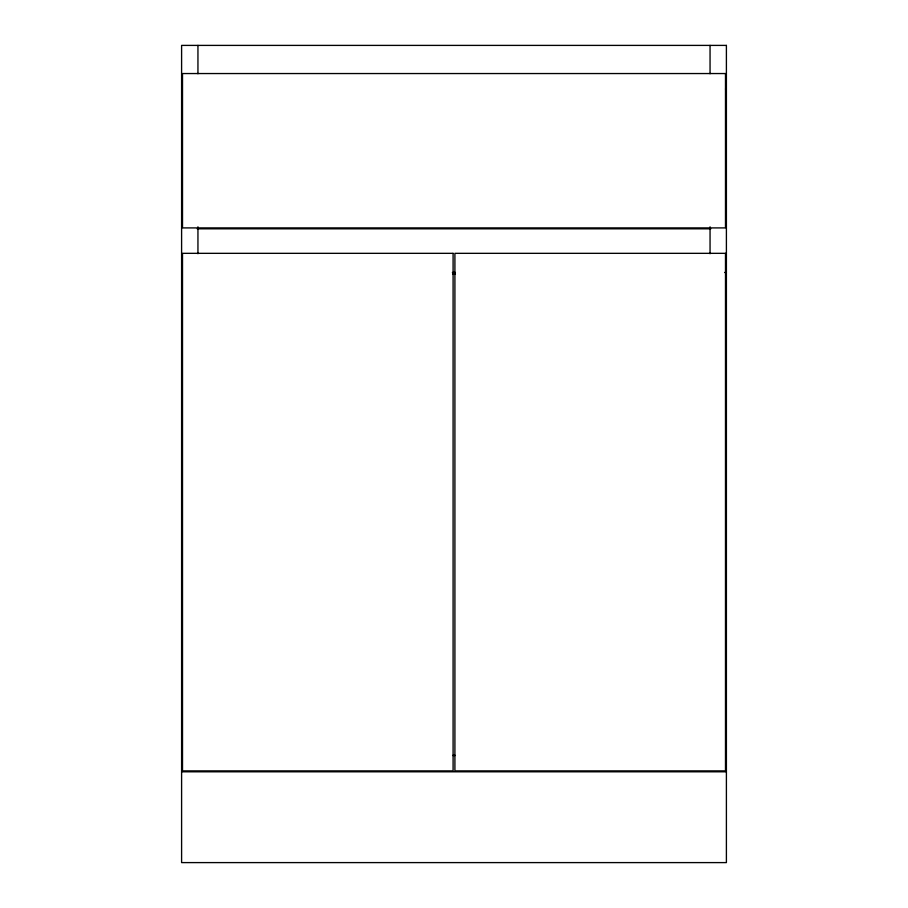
<?xml version="1.0" encoding="UTF-8"?>
<svg xmlns="http://www.w3.org/2000/svg" width="908" height="908" viewBox="0 0 908 908"><rect width="100%" height="100%" fill="white"/><g stroke="black" fill="none" stroke-linecap="round" stroke-linejoin="round"><path stroke-width="1.36" d="M725.492 89.052L726.4 89.052M197.206 228.816L710.794 228.816M452.388 272.468L455.419 272.468M724.584 272.468L726.4 272.468M452.581 274.216L455.419 274.216M452.581 755.456L455.419 755.456M181.6 771.8L726.4 771.8M710.056 45.4L710.056 73.741M710.056 226.807L710.056 253.741M197.944 45.4L197.944 73.741M197.944 226.807L197.944 253.741M726.4 45.4L181.6 45.4L181.6 862.6L726.4 862.6L726.4 45.4M725.492 73.548L182.508 73.548L182.508 227.908L725.492 227.908L725.492 73.548M453.092 253.332L182.508 253.332L182.508 770.892L453.092 770.892L453.092 253.332M725.492 253.332L454.908 253.332L454.908 770.892L725.492 770.892L725.492 253.332"/></g></svg>
